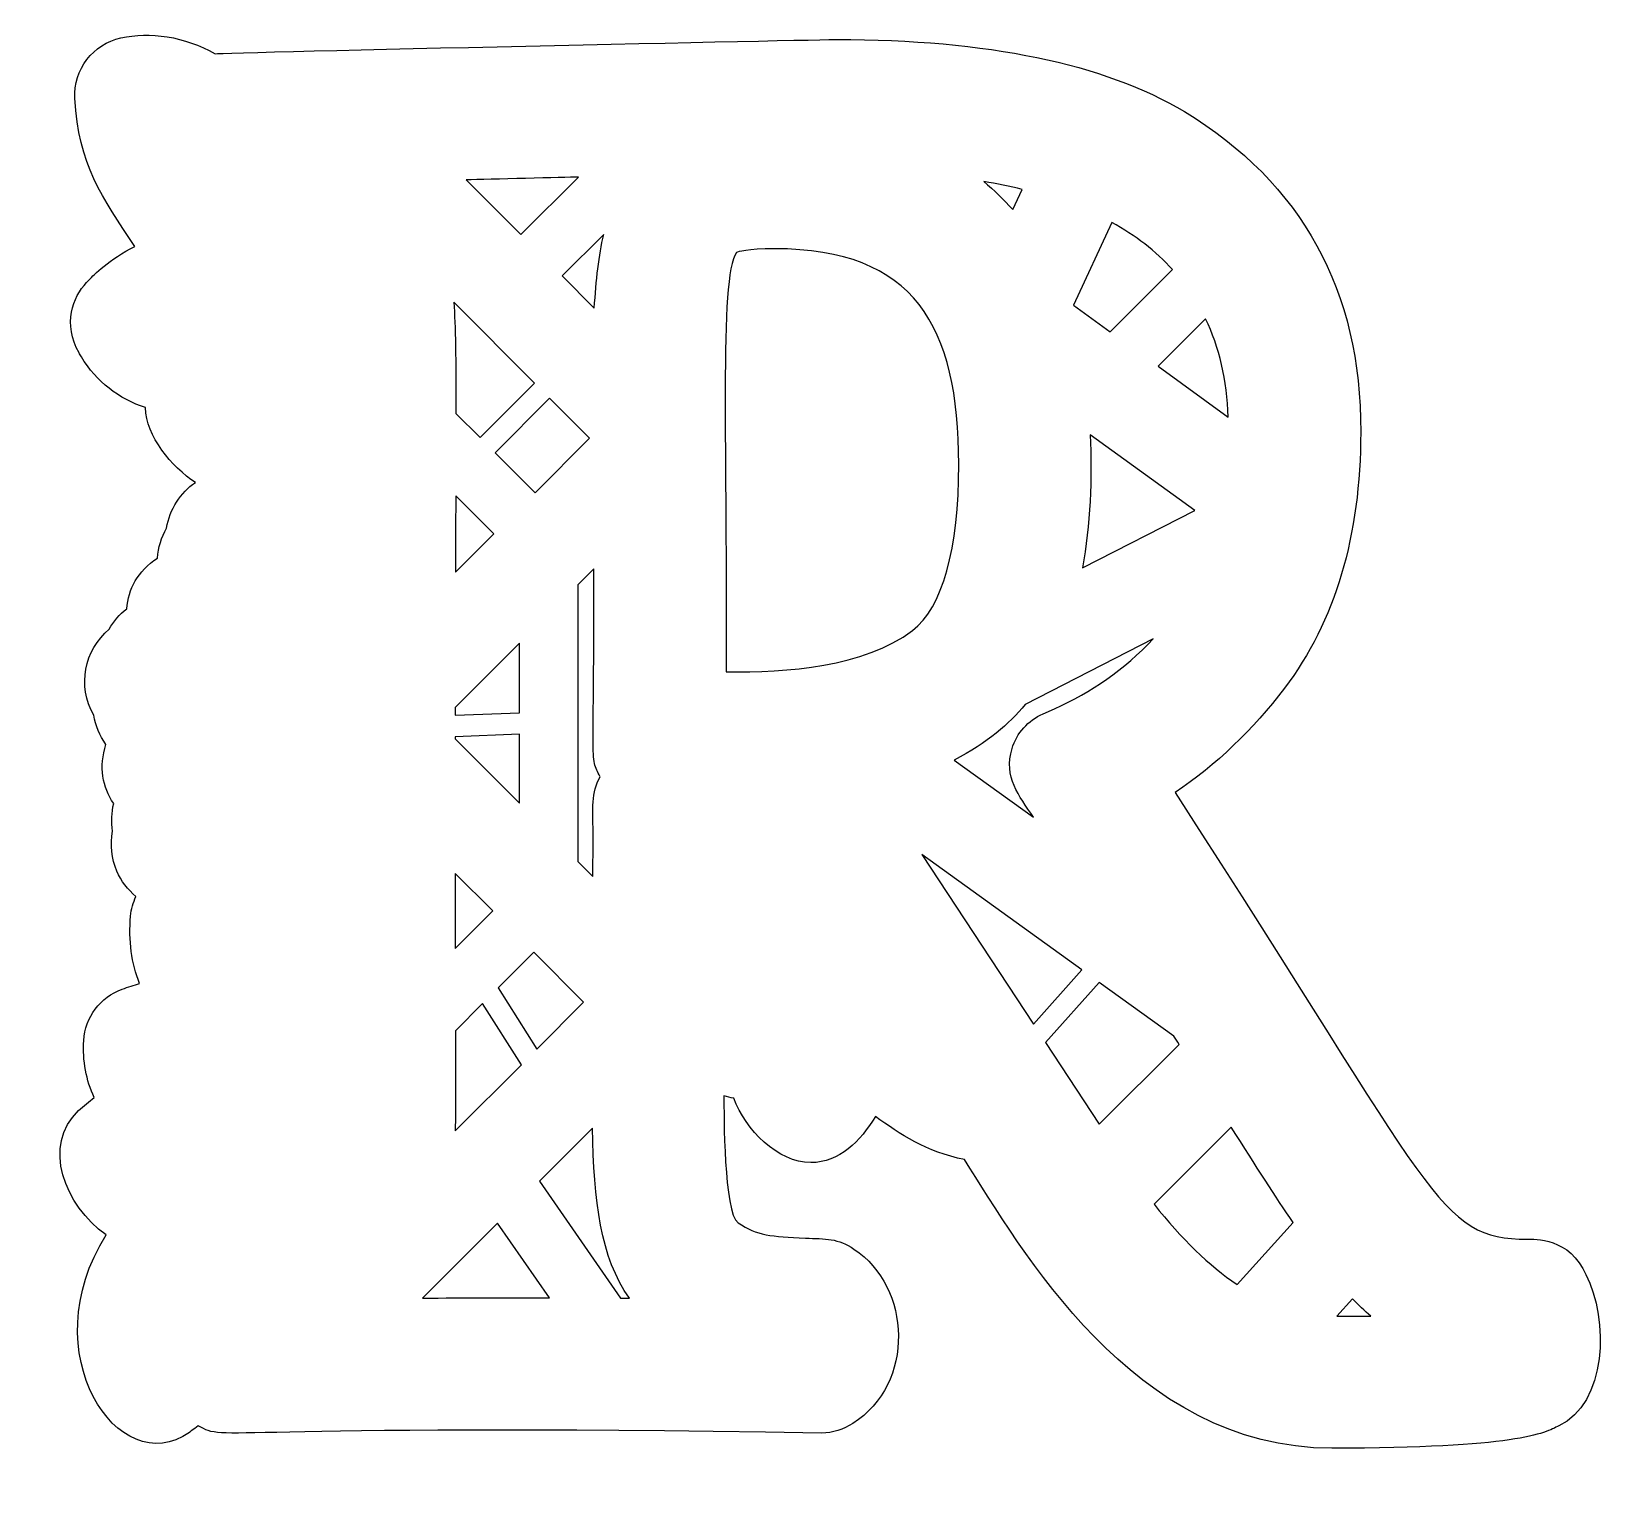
# Model space of a CAD drawing. Header units: millimetres. Extents: x -471 to 1551, y -2688 to 316.
# Drawn here: x 387.8 to 523.7, y -1177 to -1051.9 of the extents above; entities that cross this region are included whole.
import ezdxf

# ---------------------------------------------------------------- set-up
doc = ezdxf.new("R2010")
doc.units = ezdxf.units.MM
doc.header["$MEASUREMENT"] = 0
doc.layers.add('Layer 1', color=7, linetype='Continuous')

msp = doc.modelspace()

# ---------------------------------------------------------------- linework, layer by layer
at = {"layer": 'Layer 1', "color": 250}
for points, knots in [([(521.7022, -1159.0583), (521.7022, -1159.0583), (521.4442, -1158.5607), (521.4442, -1158.5607), (521.4442, -1158.5607), (519.9145, -1155.6857), (516.7631, -1156.0358), (516.6709, -1156.0174), (516.6709, -1156.0174), (508.912, -1156.0174), (508.9305, -1152.3683), (486.3173, -1117.5179), (486.3173, -1117.5179), (489.8558, -1115.1405), (493.0257, -1112.118), (495.7533, -1108.5242), (495.7533, -1108.5242), (500.1027, -1102.7927), (502.3143, -1095.3656), (502.3143, -1086.4456), (502.3143, -1086.4456), (502.3696, -1074.2821), (497.2645, -1064.9936), (487.1282, -1058.8197), (487.1282, -1058.8197), (480.1987, -1054.6914), (470.1177, -1052.6088), (457.1801, -1052.6088), (457.1801, -1052.6088), (456.5166, -1052.6088), (404.2503, -1053.7146), (403.6052, -1053.8436), (403.6052, -1053.8436), (400.9698, -1052.3323), (397.9657, -1051.9269), (395.4961, -1052.4798), (395.4961, -1052.4798), (393.1003, -1052.9774), (391.3863, -1055.2074), (391.5153, -1057.677), (391.5153, -1057.677), (391.8286, -1063.427), (393.8559, -1066.1915), (396.6941, -1070.4487), (396.6941, -1070.4487), (394.501, -1071.536), (393.1003, -1072.9551), (392.787, -1073.2869), (392.787, -1073.2869), (392.787, -1073.2869), (392.529, -1073.5633), (392.529, -1073.5633), (392.529, -1073.5633), (391.3495, -1074.8166), (390.4833, -1077.1387), (391.884, -1079.6082), (391.884, -1079.6082), (391.9393, -1079.7372), (392.013, -1079.8662), (392.0867, -1079.9768), (392.0867, -1079.9768), (393.3951, -1082.0962), (395.3118, -1083.6075), (397.6155, -1084.3446), (397.6155, -1084.3446), (397.6524, -1086.8142), (399.8639, -1089.4681), (401.9096, -1090.795), (401.9096, -1090.795), (400.6196, -1091.6796), (399.6981, -1093.0987), (399.4216, -1094.7205), (399.4216, -1094.7205), (398.9793, -1095.5129), (398.7029, -1096.3976), (398.6475, -1097.319), (398.6475, -1097.319), (396.9336, -1098.4433), (396.1227, -1099.9729), (395.9937, -1101.6868), (395.9937, -1101.6868), (395.3671, -1102.166), (394.8511, -1102.7558), (394.4824, -1103.4376), (394.4824, -1103.4376), (392.3262, -1105.2622), (391.718, -1108.3215), (393.1555, -1110.8464), (393.1555, -1110.8464), (393.303, -1111.7678), (393.6531, -1112.6156), (394.206, -1113.3712), (394.206, -1113.3712), (393.5794, -1115.3248), (393.8927, -1117.0572), (394.8694, -1118.4763), (394.8694, -1118.4763), (394.6851, -1119.2503), (394.6483, -1120.0612), (394.7773, -1120.8537), (394.7773, -1120.8537), (394.5561, -1122.0331), (394.6851, -1123.2127), (395.1459, -1124.3), (395.1459, -1124.3), (395.5145, -1125.1478), (396.0674, -1125.8849), (396.7862, -1126.4747), (396.7862, -1126.4747), (396.5465, -1127.0092), (396.3807, -1127.5805), (396.3254, -1128.1703), (396.3254, -1128.1703), (396.1411, -1130.2713), (396.3991, -1132.2432), (397.0995, -1133.9756), (397.0995, -1133.9756), (396.6203, -1134.1231), (396.1227, -1134.2889), (395.5882, -1134.4732), (395.5882, -1134.4732), (393.7084, -1135.1551), (392.4183, -1136.8875), (392.2893, -1138.8963), (392.2893, -1138.8963), (392.1787, -1140.6471), (392.492, -1142.3243), (393.1924, -1143.817), (393.1924, -1143.817), (392.7501, -1144.1488), (392.3078, -1144.5174), (391.847, -1144.9413), (391.847, -1144.9413), (388.6402, -1147.89), (390.6491, -1153.1609), (394.2244, -1155.6489), (394.2244, -1155.6489), (387.7925, -1165.822), (395.2934, -1176.9904), (401.3936, -1172.6779), (401.3936, -1172.6779), (401.412, -1172.6594), (401.7069, -1172.4567), (402.1492, -1172.1066), (402.1492, -1172.1066), (404.7294, -1173.5809), (402.7573, -1171.8669), (455.8531, -1172.7332), (455.8531, -1172.7332), (456.8299, -1172.7332), (457.7513, -1172.4383), (458.5438, -1171.9039), (458.5438, -1171.9039), (463.9622, -1168.4944), (463.5935, -1160.1273), (458.6544, -1156.8837), (458.6544, -1156.8837), (457.309, -1155.9254), (456.1849, -1155.9991), (454.4709, -1155.9254), (454.4709, -1155.9254), (451.5222, -1155.7964), (450.3058, -1155.7227), (448.6656, -1154.5985), (448.6656, -1154.5985), (447.4308, -1153.7139), (447.4492, -1145.181), (447.4492, -1143.6513), (447.4492, -1143.6513), (447.7257, -1143.7434), (448.0205, -1143.8171), (448.297, -1143.8724), (448.297, -1143.8724), (449.3106, -1146.6), (452.0935, -1149.4198), (454.9316, -1149.4198), (454.9316, -1149.4198), (457.4196, -1149.4198), (459.2073, -1147.5952), (460.4974, -1145.439), (460.4974, -1145.439), (462.6168, -1146.9686), (464.8652, -1148.4983), (468.1825, -1149.1618), (468.1825, -1149.1618), (473.0295, -1156.7547), (482.6498, -1174.0418), (499.8262, -1174.0418), (499.8262, -1174.0418), (515.6388, -1174.0418), (518.2189, -1172.7517), (519.38, -1172.1067), (519.38, -1172.1067), (523.4899, -1170.2635), (523.7479, -1162.9285), (521.7022, -1159.0583)], [0, 0, 0, 0, 0.02, 0.02, 0.02, 0.02, 0.04, 0.04, 0.04, 0.04, 0.06, 0.06, 0.06, 0.06, 0.08, 0.08, 0.08, 0.08, 0.1, 0.1, 0.1, 0.1, 0.12, 0.12, 0.12, 0.12, 0.14, 0.14, 0.14, 0.14, 0.16, 0.16, 0.16, 0.16, 0.18, 0.18, 0.18, 0.18, 0.2, 0.2, 0.2, 0.2, 0.22, 0.22, 0.22, 0.22, 0.24, 0.24, 0.24, 0.24, 0.26, 0.26, 0.26, 0.26, 0.28, 0.28, 0.28, 0.28, 0.3, 0.3, 0.3, 0.3, 0.32, 0.32, 0.32, 0.32, 0.34, 0.34, 0.34, 0.34, 0.36, 0.36, 0.36, 0.36, 0.38, 0.38, 0.38, 0.38, 0.4, 0.4, 0.4, 0.4, 0.42, 0.42, 0.42, 0.42, 0.44, 0.44, 0.44, 0.44, 0.46, 0.46, 0.46, 0.46, 0.48, 0.48, 0.48, 0.48, 0.5, 0.5, 0.5, 0.5, 0.52, 0.52, 0.52, 0.52, 0.54, 0.54, 0.54, 0.54, 0.56, 0.56, 0.56, 0.56, 0.58, 0.58, 0.58, 0.58, 0.6, 0.6, 0.6, 0.6, 0.62, 0.62, 0.62, 0.62, 0.64, 0.64, 0.64, 0.64, 0.66, 0.66, 0.66, 0.66, 0.68, 0.68, 0.68, 0.68, 0.7, 0.7, 0.7, 0.7, 0.72, 0.72, 0.72, 0.72, 0.74, 0.74, 0.74, 0.74, 0.76, 0.76, 0.76, 0.76, 0.78, 0.78, 0.78, 0.78, 0.8, 0.8, 0.8, 0.8, 0.82, 0.82, 0.82, 0.82, 0.84, 0.84, 0.84, 0.84, 0.86, 0.86, 0.86, 0.86, 0.88, 0.88, 0.88, 0.88, 0.9, 0.9, 0.9, 0.9, 0.92, 0.92, 0.92, 0.92, 0.94, 0.94, 0.94, 0.94, 0.96, 0.96, 0.96, 0.96, 1, 1, 1, 1]), ([(434.9171, -1064.4775), (434.9171, -1064.4775), (429.9595, -1069.4351), (429.9595, -1069.4351), (429.9595, -1069.4351), (429.9595, -1069.4351), (425.2416, -1064.7171), (425.2416, -1064.7171), (425.2416, -1064.7171), (427.1951, -1064.6618), (433.7008, -1064.496), (434.9171, -1064.4775)], [0, 0, 0, 0, 0.25, 0.25, 0.25, 0.25, 0.5, 0.5, 0.5, 0.5, 1, 1, 1, 1]), ([(473.1401, -1065.528), (473.1401, -1065.528), (472.3292, -1067.2788), (472.3292, -1067.2788), (472.3292, -1067.2788), (471.5551, -1066.3941), (470.7258, -1065.6017), (469.8412, -1064.8645), (469.8412, -1064.8645), (470.9839, -1065.0488), (472.0712, -1065.27), (473.1401, -1065.528)], [0, 0, 0, 0, 0.25, 0.25, 0.25, 0.25, 0.5, 0.5, 0.5, 0.5, 1, 1, 1, 1]), ([(480.8622, -1068.3846), (482.9263, -1069.5088), (484.6587, -1070.8542), (486.0962, -1072.4391), (486.0962, -1072.4391), (486.0962, -1072.4391), (480.7332, -1077.8021), (480.7332, -1077.8021), (480.7332, -1077.8021), (480.7332, -1077.8021), (477.5633, -1075.4984), (477.5633, -1075.4984), (477.5633, -1075.4984), (477.5633, -1075.4984), (480.8622, -1068.3846), (480.8622, -1068.3846)], [0, 0, 0, 0, 0.2, 0.2, 0.2, 0.2, 0.4, 0.4, 0.4, 0.4, 0.6, 0.6, 0.6, 0.6, 1, 1, 1, 1]), ([(437.0918, -1069.4166), (436.668, -1071.2412), (436.4283, -1073.3421), (436.2809, -1075.7748), (436.2809, -1075.7748), (436.2809, -1075.7748), (433.498, -1072.9919), (433.498, -1072.9919), (433.498, -1072.9919), (433.498, -1072.9919), (437.0918, -1069.4166), (437.0918, -1069.4166)], [0, 0, 0, 0, 0.25, 0.25, 0.25, 0.25, 0.5, 0.5, 0.5, 0.5, 1, 1, 1, 1]), ([(463.7042, -1103.5483), (459.447, -1106.7551), (452.9413, -1107.1421), (447.6336, -1107.1236), (447.6336, -1107.1236), (447.7626, -1088.4176), (447.007, -1073.0657), (448.5182, -1070.9832), (448.5182, -1070.9832), (448.684, -1070.9095), (449.4028, -1070.6514), (451.8355, -1070.6514), (451.8355, -1070.6514), (463.8332, -1070.6514), (467.685, -1077.2676), (467.685, -1089.2469), (467.685, -1089.2469), (467.685, -1096.5266), (466.2659, -1101.6132), (463.7042, -1103.5483)], [0, 0, 0, 0, 0.16666667, 0.16666667, 0.16666667, 0.16666667, 0.33333333, 0.33333333, 0.33333333, 0.33333333, 0.5, 0.5, 0.5, 0.5, 0.66666667, 0.66666667, 0.66666667, 0.66666667, 1, 1, 1, 1]), ([(431.1391, -1082.2252), (431.1391, -1082.2252), (426.4395, -1086.9248), (426.4395, -1086.9248), (426.4395, -1086.9248), (426.4395, -1086.9248), (424.357, -1084.8423), (424.357, -1084.8423), (424.357, -1084.8423), (424.357, -1080.1427), (424.3201, -1077.323), (424.1726, -1075.2589), (424.1726, -1075.2589), (424.1726, -1075.2589), (431.1391, -1082.2252), (431.1391, -1082.2252)], [0, 0, 0, 0, 0.2, 0.2, 0.2, 0.2, 0.4, 0.4, 0.4, 0.4, 0.6, 0.6, 0.6, 0.6, 1, 1, 1, 1]), ([(488.9528, -1076.6779), (490.1323, -1079.1291), (490.7773, -1081.9672), (490.9063, -1085.1555), (490.9063, -1085.1555), (490.9063, -1085.1555), (484.8614, -1080.7692), (484.8614, -1080.7692), (484.8614, -1080.7692), (484.8614, -1080.7692), (488.9528, -1076.6779), (488.9528, -1076.6779)], [0, 0, 0, 0, 0.25, 0.25, 0.25, 0.25, 0.5, 0.5, 0.5, 0.5, 1, 1, 1, 1]), ([(435.8755, -1086.98), (435.8755, -1086.98), (431.1759, -1091.6796), (431.1759, -1091.6796), (431.1759, -1091.6796), (431.1759, -1091.6796), (427.7296, -1088.2333), (427.7296, -1088.2333), (427.7296, -1088.2333), (427.7296, -1088.2333), (432.4292, -1083.5337), (432.4292, -1083.5337), (432.4292, -1083.5337), (432.4292, -1083.5337), (435.8755, -1086.98), (435.8755, -1086.98)], [0, 0, 0, 0, 0.2, 0.2, 0.2, 0.2, 0.4, 0.4, 0.4, 0.4, 0.6, 0.6, 0.6, 0.6, 1, 1, 1, 1]), ([(478.3557, -1098.1668), (479.0007, -1094.5177), (479.185, -1090.3527), (479.0192, -1086.6852), (479.0192, -1086.6852), (479.0192, -1086.6852), (488.0129, -1093.2093), (488.0129, -1093.2093), (488.0129, -1093.2093), (488.0129, -1093.2093), (478.3557, -1098.1668), (478.3557, -1098.1668)], [0, 0, 0, 0, 0.25, 0.25, 0.25, 0.25, 0.5, 0.5, 0.5, 0.5, 1, 1, 1, 1]), ([(427.619, -1095.2366), (427.619, -1095.2366), (424.3201, -1098.5354), (424.3201, -1098.5354), (424.3201, -1098.5354), (424.3201, -1097.3743), (424.3386, -1092.8959), (424.3386, -1091.9376), (424.3386, -1091.9376), (424.3386, -1091.9376), (427.619, -1095.2366), (427.619, -1095.2366)], [0, 0, 0, 0, 0.25, 0.25, 0.25, 0.25, 0.5, 0.5, 0.5, 0.5, 1, 1, 1, 1]), ([(436.1703, -1121.6462), (436.1703, -1121.6462), (436.1519, -1124.7608), (436.1519, -1124.7608), (436.1519, -1124.7608), (436.1519, -1124.7608), (434.8618, -1123.4708), (434.8618, -1123.4708), (434.8618, -1123.4708), (434.8618, -1123.4708), (434.8619, -1099.6044), (434.8619, -1099.6044), (434.8619, -1099.6044), (434.8619, -1099.6044), (436.2256, -1098.2406), (436.2256, -1098.2406), (436.2256, -1098.2406), (436.3178, -1115.2327), (435.8018, -1114.4218), (436.797, -1116.1542), (436.797, -1116.1542), (435.9676, -1117.6285), (436.1888, -1118.6237), (436.1703, -1121.6462)], [0, 0, 0, 0, 0.14285714, 0.14285714, 0.14285714, 0.14285714, 0.28571429, 0.28571429, 0.28571429, 0.28571429, 0.42857143, 0.42857143, 0.42857143, 0.42857143, 0.57142857, 0.57142857, 0.57142857, 0.57142857, 0.71428571, 0.71428571, 0.71428571, 0.71428571, 1, 1, 1, 1]), ([(429.8305, -1104.6356), (429.8305, -1104.6356), (429.8305, -1110.6437), (429.8305, -1110.6437), (429.8305, -1110.6437), (429.8305, -1110.6437), (424.2832, -1110.8648), (424.2832, -1110.8648), (424.2832, -1110.8648), (424.2832, -1110.6437), (424.2832, -1110.4041), (424.2832, -1110.1829), (424.2832, -1110.1829), (424.2832, -1110.1829), (429.8305, -1104.6356), (429.8305, -1104.6356)], [0, 0, 0, 0, 0.2, 0.2, 0.2, 0.2, 0.4, 0.4, 0.4, 0.4, 0.6, 0.6, 0.6, 0.6, 1, 1, 1, 1]), ([(484.4375, -1104.2855), (481.9311, -1106.9025), (479.0929, -1108.9113), (475.9415, -1110.2935), (475.9415, -1110.2935), (475.9415, -1110.2935), (474.9462, -1110.7358), (474.9462, -1110.7358), (474.9462, -1110.7358), (473.6561, -1111.3071), (472.6794, -1112.3945), (472.2739, -1113.7398), (472.2739, -1113.7398), (471.5367, -1116.2279), (472.8637, -1117.7391), (474.1168, -1119.6557), (474.1168, -1119.6557), (474.1168, -1119.6557), (467.2795, -1114.735), (467.2795, -1114.735), (467.2795, -1114.735), (470.1914, -1113.2054), (472.0159, -1111.6204), (473.3981, -1109.9433), (473.3981, -1109.9433), (473.3981, -1109.9433), (484.4375, -1104.2855), (484.4375, -1104.2855)], [0, 0, 0, 0, 0.125, 0.125, 0.125, 0.125, 0.25, 0.25, 0.25, 0.25, 0.375, 0.375, 0.375, 0.375, 0.5, 0.5, 0.5, 0.5, 0.625, 0.625, 0.625, 0.625, 0.75, 0.75, 0.75, 0.75, 1, 1, 1, 1]), ([(424.2833, -1112.7078), (424.2833, -1112.7078), (429.8306, -1112.4867), (429.8306, -1112.4867), (429.8306, -1112.4867), (429.8306, -1112.4867), (429.8306, -1118.4394), (429.8306, -1118.4394), (429.8306, -1118.4394), (429.8306, -1118.4394), (424.2833, -1112.8921), (424.2833, -1112.8921), (424.2833, -1112.8921), (424.2833, -1112.8368), (424.2833, -1112.7631), (424.2833, -1112.7078)], [0, 0, 0, 0, 0.2, 0.2, 0.2, 0.2, 0.4, 0.4, 0.4, 0.4, 0.6, 0.6, 0.6, 0.6, 1, 1, 1, 1]), ([(464.5151, -1122.8625), (464.5151, -1122.8625), (478.3004, -1132.8145), (478.3004, -1132.8145), (478.3004, -1132.8145), (478.3004, -1132.8145), (474.1169, -1137.4772), (474.1169, -1137.4772), (474.1169, -1137.4772), (474.1169, -1137.4772), (464.5151, -1122.8625), (464.5151, -1122.8625)], [0, 0, 0, 0, 0.25, 0.25, 0.25, 0.25, 0.5, 0.5, 0.5, 0.5, 1, 1, 1, 1]), ([(427.5268, -1127.7279), (427.5268, -1127.7279), (424.3016, -1130.9531), (424.3016, -1130.9531), (424.3016, -1130.9531), (424.3016, -1128.9996), (424.3016, -1126.8617), (424.2832, -1124.5028), (424.2832, -1124.5028), (424.2832, -1124.5028), (427.5268, -1127.7279), (427.5268, -1127.7279)], [0, 0, 0, 0, 0.25, 0.25, 0.25, 0.25, 0.5, 0.5, 0.5, 0.5, 1, 1, 1, 1]), ([(431.3234, -1139.6335), (431.3234, -1139.6335), (427.9876, -1134.3626), (427.9876, -1134.3626), (427.9876, -1134.3626), (427.9876, -1134.3626), (431.0653, -1131.2849), (431.0653, -1131.2849), (431.0653, -1131.2849), (431.0653, -1131.2849), (435.3594, -1135.579), (435.3594, -1135.579), (435.3594, -1135.579), (435.3594, -1135.579), (431.3234, -1139.6335), (431.3234, -1139.6335)], [0, 0, 0, 0, 0.2, 0.2, 0.2, 0.2, 0.4, 0.4, 0.4, 0.4, 0.6, 0.6, 0.6, 0.6, 1, 1, 1, 1]), ([(479.7933, -1146.1207), (479.7933, -1146.1207), (475.149, -1139.0622), (475.149, -1139.0622), (475.149, -1139.0622), (475.149, -1139.0622), (479.7933, -1133.8834), (479.7933, -1133.8834), (479.7933, -1133.8834), (479.7933, -1133.8834), (486.2252, -1138.5277), (486.2252, -1138.5277), (486.2252, -1138.5277), (486.3727, -1138.7673), (486.5201, -1138.9885), (486.6675, -1139.228), (486.6675, -1139.228), (486.6675, -1139.228), (479.7933, -1146.1207), (479.7933, -1146.1207)], [0, 0, 0, 0, 0.16666667, 0.16666667, 0.16666667, 0.16666667, 0.33333333, 0.33333333, 0.33333333, 0.33333333, 0.5, 0.5, 0.5, 0.5, 0.66666667, 0.66666667, 0.66666667, 0.66666667, 1, 1, 1, 1]), ([(424.3201, -1138.0486), (424.3201, -1138.0486), (426.6607, -1135.708), (426.6607, -1135.708), (426.6607, -1135.708), (426.6607, -1135.708), (429.9964, -1140.9789), (429.9964, -1140.9789), (429.9964, -1140.9789), (429.9964, -1140.9789), (424.3017, -1146.6736), (424.3017, -1146.6736), (424.3017, -1146.6736), (424.3201, -1144.5542), (424.3201, -1141.8082), (424.3201, -1138.0486)], [0, 0, 0, 0, 0.2, 0.2, 0.2, 0.2, 0.4, 0.4, 0.4, 0.4, 0.6, 0.6, 0.6, 0.6, 1, 1, 1, 1]), ([(438.5477, -1161.104), (438.5477, -1161.104), (431.5629, -1151.023), (431.5629, -1151.023), (431.5629, -1151.023), (431.5629, -1151.023), (436.1335, -1146.4525), (436.1335, -1146.4525), (436.1335, -1146.4525), (436.2256, -1152.737), (436.8154, -1157.6024), (439.3034, -1161.104), (439.3034, -1161.104), (439.0454, -1161.104), (438.8057, -1161.104), (438.5477, -1161.104)], [0, 0, 0, 0, 0.2, 0.2, 0.2, 0.2, 0.4, 0.4, 0.4, 0.4, 0.6, 0.6, 0.6, 0.6, 1, 1, 1, 1]), ([(491.662, -1159.9245), (489.2661, -1158.3211), (486.8702, -1155.999), (484.5113, -1153.0134), (484.5113, -1153.0134), (484.5113, -1153.0134), (491.1644, -1146.3602), (491.1644, -1146.3602), (491.1644, -1146.3602), (493.3207, -1149.7697), (494.9977, -1152.4051), (496.4906, -1154.5798), (496.4906, -1154.5798), (496.4906, -1154.5798), (491.662, -1159.9245), (491.662, -1159.9245)], [0, 0, 0, 0, 0.2, 0.2, 0.2, 0.2, 0.4, 0.4, 0.4, 0.4, 0.6, 0.6, 0.6, 0.6, 1, 1, 1, 1]), ([(421.4819, -1161.104), (421.4819, -1161.104), (427.9507, -1154.6352), (427.9507, -1154.6352), (427.9507, -1154.6352), (427.9507, -1154.6352), (432.4107, -1161.0856), (432.4107, -1161.0856), (432.4107, -1161.0856), (428.8169, -1161.0671), (425.0757, -1161.0671), (421.4819, -1161.104)], [0, 0, 0, 0, 0.25, 0.25, 0.25, 0.25, 0.5, 0.5, 0.5, 0.5, 1, 1, 1, 1]), ([(500.2501, -1162.6705), (500.2501, -1162.6705), (501.6139, -1161.1593), (501.6139, -1161.1593), (501.6139, -1161.1593), (502.1299, -1161.6937), (502.646, -1162.1913), (503.1988, -1162.652), (503.1988, -1162.652), (502.259, -1162.6521), (501.2637, -1162.6705), (500.2501, -1162.6705)], [0, 0, 0, 0, 0.25, 0.25, 0.25, 0.25, 0.5, 0.5, 0.5, 0.5, 1, 1, 1, 1])]:
    msp.add_open_spline(points, degree=3, knots=knots, dxfattribs=at)

doc.saveas('drawing.dxf')
